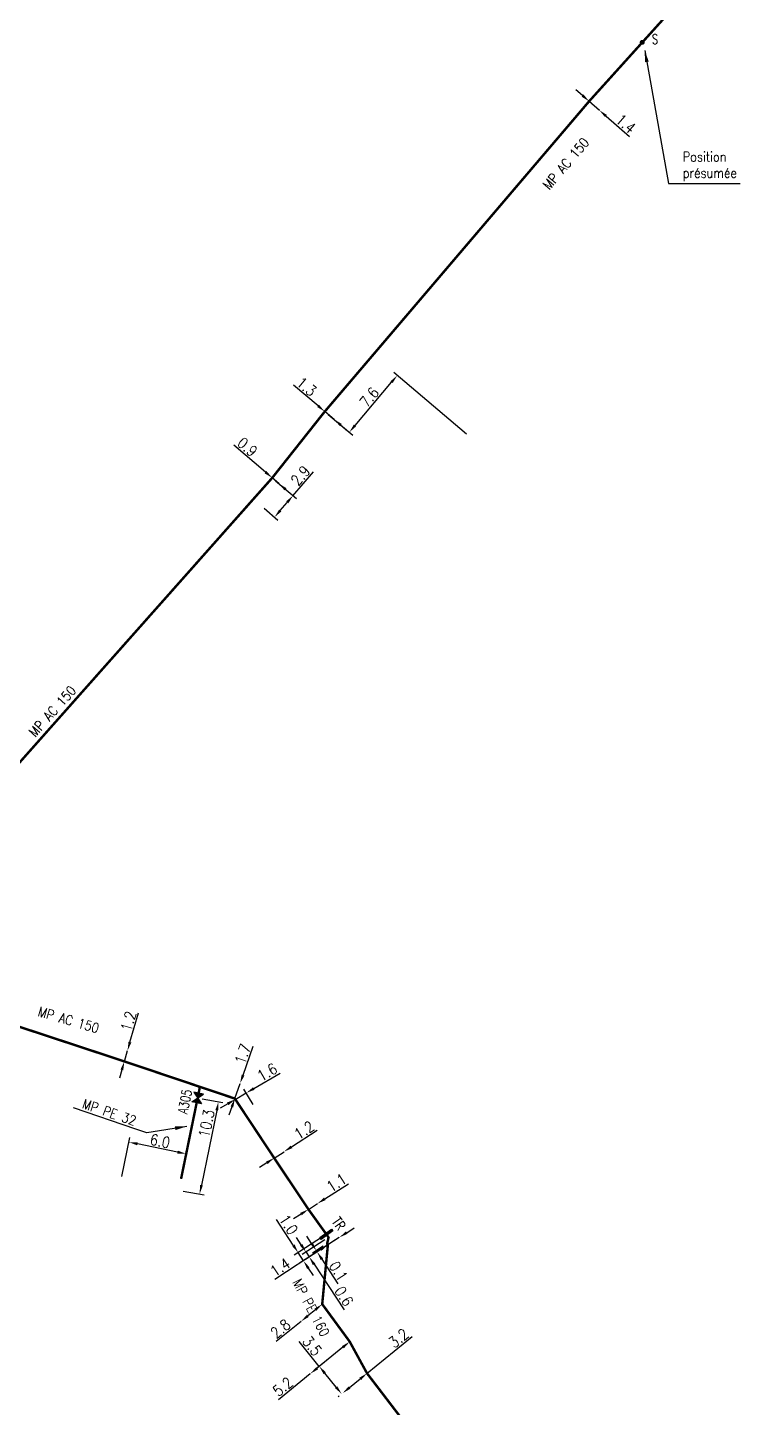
# Model space of a CAD drawing. Header units: millimetres. Extents: x 185000 to 186005, y 127000 to 128000.
# Drawn here: x 185466.6 to 185540.8, y 127606.4 to 127747.8 of the extents above; entities that cross this region are included whole.
import ezdxf
from ezdxf.enums import TextEntityAlignment as Align

# ---------------------------------------------------------------- set-up
doc = ezdxf.new("R2010")
doc.units = ezdxf.units.MM
doc.header["$PDMODE"] = 34
doc.layers.get('0').update_dxf_attribs({"linetype": 'CONTINUOUS'})
doc.layers.get('DEFPOINTS').update_dxf_attribs({"linetype": 'CONTINUOUS'})
for name, color, linetype in [('G_120', 4, 'CONTINUOUS'), ('G_300', 7, 'CONTINUOUS'), ('G_340', 7, 'CONTINUOUS')]:
    doc.layers.add(name, color=color, linetype=linetype)
doc.styles.add('G_ROMANS', font='ROMANS.SHX', dxfattribs={"width": 0.75})
doc.styles.get("Standard").update_dxf_attribs({"font": 'romans.shx', "width": 0.85})
doc.linetypes.add('G_TYPB_AP', pattern='A,5,-0.3,["o",Standard,S=1.5,R=0,X=0,Y=-0.5],-1.65', length=6.95)
doc.linetypes.add('G_TYPB_PE', pattern='A,5,-0.3,["o",Standard,S=1.5,R=0,X=0,Y=-0.5],-1.65', length=6.95)
doc.dimstyles.get("Standard").update_dxf_attribs({"dimtxt": 1.5, "dimasz": 1.2, "dimexe": 0.625, "dimexo": 0.625, "dimgap": 0.25, "dimtad": 1, "dimdec": 1, "dimzin": 0, "dimdsep": 46, "dimtxsty": 'Standard', "dimcen": -0.5, "dimadec": 0, "dimazin": 0, "dimtfac": 1, "dimtdec": 1, "dimtmove": 0, "dimatfit": 3, "dimfxl": 0, "dimtolj": 1, "dimtzin": 0, "dimarcsym": 0})

# ---------------------------------------------------------------- blocks, each defined once
blk = doc.blocks.new('*D152')
at = {"layer": 'DEFPOINTS', "color": 0, "linetype": 'Continuous', "ltscale": 0.5, "transparency": 16777216}
for p in [(185501.33, 127609.94), (185498.85, 127607.92), (185498.85, 127607.92)]:
    blk.add_point(p, dxfattribs=at)
at = {"layer": 'G_120', "color": 0, "linetype": 'Continuous', "lineweight": -2, "ltscale": 0.5, "transparency": 16777216}
for p, q in [((185501.33, 127609.94), (185505.96, 127613.71)), ((185499.54, 127608.49), (185500.63, 127609.37))]:
    blk.add_line(p, q, dxfattribs=at)
at = {"layer": 'G_120', "color": 0, "linetype": 'Continuous', "ltscale": 0.5, "transparency": 16777216}
for points in [[(185500.54, 127609.49), (185500.73, 127609.26), (185501.33, 127609.94)], [(185499.45, 127608.61), (185499.64, 127608.37), (185498.85, 127607.92)]]:
    blk.add_solid(points, dxfattribs=at)
at = {"layer": 'G_120', "color": 0, "linetype": 'Continuous', "ltscale": 0.5, "transparency": 16777216, "insert": (185504.57, 127613.54), "char_height": 1.125, "attachment_point": 5, "rotation": 39.1098}
blk.add_mtext('\\A1;3.2', dxfattribs=at)
blk = doc.blocks.new('*D159')
at = {"layer": 'DEFPOINTS', "color": 0, "linetype": 'Continuous', "ltscale": 0.5, "transparency": 16777216}
for p in [(185499.56, 127613.18), (185498.85, 127607.92), (185498.73, 127607.83)]:
    blk.add_point(p, dxfattribs=at)
at = {"layer": 'G_120', "color": 0, "linetype": 'Continuous', "lineweight": -2, "ltscale": 0.5, "transparency": 16777216}
for p, q in [((185496.44, 127610.65), (185494.37, 127613.19)), ((185499.19, 127612.88), (185496.08, 127610.35)), ((185498.17, 127608.53), (185497.01, 127609.95)), ((185498.48, 127607.63), (185498.37, 127607.54))]:
    blk.add_line(p, q, dxfattribs=at)
at = {"layer": 'G_120', "color": 0, "linetype": 'Continuous', "ltscale": 0.5, "transparency": 16777216}
for points in [[(185497.13, 127610.04), (185496.89, 127609.85), (185496.44, 127610.65)], [(185498.28, 127608.62), (185498.05, 127608.43), (185498.73, 127607.83)]]:
    blk.add_solid(points, dxfattribs=at)
at = {"layer": 'G_120', "color": 0, "linetype": 'Continuous', "ltscale": 0.5, "transparency": 16777216, "insert": (185495.71, 127612.74), "char_height": 1.125, "attachment_point": 5, "rotation": 309.1098}
blk.add_mtext('\\A1;3.5', dxfattribs=at)
blk = doc.blocks.new('*D160')
at = {"layer": 'DEFPOINTS', "color": 0, "linetype": 'Continuous', "ltscale": 0.5, "transparency": 16777216}
for p in [(185499.56, 127613.18), (185495.52, 127609.9), (185495.52, 127609.9)]:
    blk.add_point(p, dxfattribs=at)
at = {"layer": 'G_120', "color": 0, "linetype": 'Continuous', "lineweight": -2, "ltscale": 0.5, "transparency": 16777216}
for p, q in [((185498.86, 127612.61), (185496.22, 127610.47)), ((185495.52, 127609.9), (185492.25, 127607.24))]:
    blk.add_line(p, q, dxfattribs=at)
at = {"layer": 'G_120', "color": 0, "linetype": 'Continuous', "ltscale": 0.5, "transparency": 16777216}
for points in [[(185498.76, 127612.73), (185498.95, 127612.5), (185499.56, 127613.18)], [(185496.13, 127610.58), (185496.32, 127610.35), (185495.52, 127609.9)]]:
    blk.add_solid(points, dxfattribs=at)
at = {"layer": 'G_120', "color": 0, "linetype": 'Continuous', "ltscale": 0.5, "transparency": 16777216, "insert": (185492.7, 127608.57), "char_height": 1.125, "attachment_point": 5, "rotation": 39.1098}
blk.add_mtext('\\A1;5.2', dxfattribs=at)
blk = doc.blocks.new('*D161')
at = {"layer": 'DEFPOINTS', "color": 0, "linetype": 'Continuous', "ltscale": 0.5, "transparency": 16777216}
for p in [(185496.74, 127617.03), (185494.57, 127615.26), (185494.57, 127615.26)]:
    blk.add_point(p, dxfattribs=at)
at = {"layer": 'G_120', "color": 0, "linetype": 'Continuous', "lineweight": -2, "ltscale": 0.5, "transparency": 16777216}
for p, q in [((185496.04, 127616.46), (185495.26, 127615.83)), ((185494.57, 127615.26), (185492.02, 127613.19))]:
    blk.add_line(p, q, dxfattribs=at)
at = {"layer": 'G_120', "color": 0, "linetype": 'Continuous', "ltscale": 0.5, "transparency": 16777216}
for points in [[(185495.95, 127616.57), (185496.13, 127616.34), (185496.74, 127617.03)], [(185495.17, 127615.94), (185495.36, 127615.71), (185494.57, 127615.26)]]:
    blk.add_solid(points, dxfattribs=at)
at = {"layer": 'G_120', "color": 0, "linetype": 'Continuous', "ltscale": 0.5, "transparency": 16777216, "insert": (185492.47, 127614.52), "char_height": 1.125, "attachment_point": 5, "rotation": 39.1098}
blk.add_mtext('\\A1;2.8', dxfattribs=at)
blk = doc.blocks.new('*D162')
at = {"layer": 'DEFPOINTS', "color": 0, "linetype": 'Continuous', "ltscale": 0.5, "transparency": 16777216}
for p in [(185498.49, 127623.86), (185498.49, 127623.86), (185497.32, 127623.1)]:
    blk.add_point(p, dxfattribs=at)
at = {"layer": 'G_120', "color": 0, "linetype": 'Continuous', "lineweight": -2, "ltscale": 0.5, "transparency": 16777216}
for p, q in [((185499.25, 127624.35), (185500, 127624.84)), ((185498.49, 127623.86), (185497.32, 127623.1)), ((185496.56, 127622.61), (185491.87, 127619.55))]:
    blk.add_line(p, q, dxfattribs=at)
at = {"layer": 'G_120', "color": 0, "linetype": 'Continuous', "ltscale": 0.5, "transparency": 16777216}
for points in [[(185499.17, 127624.48), (185499.33, 127624.23), (185498.49, 127623.86)], [(185496.48, 127622.73), (185496.65, 127622.48), (185497.32, 127623.1)]]:
    blk.add_solid(points, dxfattribs=at)
at = {"layer": 'G_120', "color": 0, "linetype": 'Continuous', "ltscale": 0.5, "transparency": 16777216, "insert": (185492.42, 127620.81), "char_height": 1.125, "attachment_point": 5, "rotation": 33.023}
blk.add_mtext('\\A1;1.4', dxfattribs=at)
blk = doc.blocks.new('*D163')
at = {"layer": 'DEFPOINTS', "color": 0, "linetype": 'Continuous', "ltscale": 0.5, "transparency": 16777216}
for p in [(185497.39, 127623.86), (185498.49, 127623.86), (185495.41, 127621.86)]:
    blk.add_point(p, dxfattribs=at)
at = {"layer": 'G_120', "color": 0, "linetype": 'Continuous', "lineweight": -2, "ltscale": 0.5, "transparency": 16777216}
for p, q in [((185494.58, 127623.11), (185494.09, 127623.86)), ((185497, 127623.61), (185494.69, 127622.1)), ((185498.1, 127623.61), (185495.02, 127621.6)), ((185495.08, 127622.36), (185495.41, 127621.86)), ((185495.91, 127621.11), (185499, 127616.43))]:
    blk.add_line(p, q, dxfattribs=at)
at = {"layer": 'G_120', "color": 0, "linetype": 'Continuous', "ltscale": 0.5, "transparency": 16777216}
for points in [[(185494.71, 127623.19), (185494.46, 127623.03), (185495.08, 127622.36)], [(185496.03, 127621.19), (185495.78, 127621.02), (185495.41, 127621.86)]]:
    blk.add_solid(points, dxfattribs=at)
at = {"layer": 'G_120', "color": 0, "linetype": 'Continuous', "ltscale": 0.5, "transparency": 16777216, "insert": (185498.97, 127617.84), "char_height": 1.125, "attachment_point": 5, "rotation": 303.4575}
blk.add_mtext('\\A1;0.6', dxfattribs=at)
blk = doc.blocks.new('*D164')
at = {"layer": 'DEFPOINTS', "color": 0, "ltscale": 0.5, "transparency": 16777216}
for p in [(185497.16, 127624.19), (185498.49, 127623.86), (185494.82, 127621.47)]:
    blk.add_point(p, dxfattribs=at)
at = {"layer": 'G_340', "color": 0, "lineweight": -2, "ltscale": 0.5, "transparency": 16777216}
for p, q in [((185493.78, 127623.06), (185492.06, 127625.69)), ((185496.77, 127623.93), (185493.88, 127622.06)), ((185498.1, 127623.61), (185494.43, 127621.22)), ((185494.82, 127621.47), (185494.27, 127622.31)), ((185495.31, 127620.72), (185495.81, 127619.97))]:
    blk.add_line(p, q, dxfattribs=at)
at = {"layer": 'G_340', "color": 0, "ltscale": 0.5, "transparency": 16777216}
for points in [[(185493.91, 127623.15), (185493.66, 127622.98), (185494.27, 127622.31)], [(185495.44, 127620.8), (185495.19, 127620.64), (185494.82, 127621.47)]]:
    blk.add_solid(points, dxfattribs=at)
at = {"layer": 'G_340', "color": 0, "ltscale": 0.5, "transparency": 16777216, "insert": (185493.3, 127625.17), "char_height": 1.125, "attachment_point": 5, "rotation": 303.1734}
blk.add_mtext('\\A1;1.0', dxfattribs=at)
blk = doc.blocks.new('*D165')
at = {"layer": 'DEFPOINTS', "color": 0, "linetype": 'Continuous', "ltscale": 0.5, "transparency": 16777216}
for p in [(185495.33, 127626.74), (185496.26, 127627.33), (185496.26, 127627.33)]:
    blk.add_point(p, dxfattribs=at)
at = {"layer": 'G_120', "color": 0, "linetype": 'Continuous', "lineweight": -2, "ltscale": 0.5, "transparency": 16777216}
for p, q in [((185497.01, 127627.82), (185499.43, 127629.37)), ((185494.57, 127626.25), (185493.81, 127625.77)), ((185495.33, 127626.74), (185496.26, 127627.33))]:
    blk.add_line(p, q, dxfattribs=at)
at = {"layer": 'G_120', "color": 0, "linetype": 'Continuous', "ltscale": 0.5, "transparency": 16777216}
for points in [[(185496.93, 127627.95), (185497.09, 127627.69), (185496.26, 127627.33)], [(185494.49, 127626.38), (185494.65, 127626.13), (185495.33, 127626.74)]]:
    blk.add_solid(points, dxfattribs=at)
at = {"layer": 'G_120', "color": 0, "linetype": 'Continuous', "ltscale": 0.5, "transparency": 16777216, "insert": (185498.2, 127629.47), "char_height": 1.125, "attachment_point": 5, "rotation": 32.6605}
blk.add_mtext('\\A1;1.1', dxfattribs=at)
blk = doc.blocks.new('*D166')
at = {"layer": 'DEFPOINTS', "color": 0, "linetype": 'Continuous', "ltscale": 0.5, "transparency": 16777216}
for p in [(185491.82, 127632), (185492.83, 127632.65), (185492.83, 127632.65)]:
    blk.add_point(p, dxfattribs=at)
at = {"layer": 'G_120', "color": 0, "linetype": 'Continuous', "lineweight": -2, "ltscale": 0.5, "transparency": 16777216}
for p, q in [((185493.58, 127633.14), (185496.22, 127634.84)), ((185491.82, 127632), (185492.83, 127632.65)), ((185491.07, 127631.51), (185490.31, 127631.02))]:
    blk.add_line(p, q, dxfattribs=at)
at = {"layer": 'G_120', "color": 0, "linetype": 'Continuous', "ltscale": 0.5, "transparency": 16777216}
for points in [[(185490.98, 127631.63), (185491.15, 127631.38), (185491.82, 127632)], [(185493.5, 127633.26), (185493.67, 127633.01), (185492.83, 127632.65)]]:
    blk.add_solid(points, dxfattribs=at)
at = {"layer": 'G_120', "color": 0, "linetype": 'Continuous', "ltscale": 0.5, "transparency": 16777216, "insert": (185494.88, 127634.86), "char_height": 1.125, "attachment_point": 5, "rotation": 32.8703}
blk.add_mtext('\\A1;1.2', dxfattribs=at)
blk = doc.blocks.new('*D167')
at = {"layer": 'DEFPOINTS', "color": 0, "linetype": 'Continuous', "ltscale": 0.5, "transparency": 16777216}
for p in [(185488.33, 127639.65), (185488.33, 127639.65), (185487.79, 127638.09)]:
    blk.add_point(p, dxfattribs=at)
at = {"layer": 'G_120', "color": 0, "linetype": 'Continuous', "lineweight": -2, "ltscale": 0.5, "transparency": 16777216}
for p, q in [((185488.63, 127640.5), (185489.68, 127643.46)), ((185487.79, 127638.09), (185488.33, 127639.65)), ((185487.49, 127637.24), (185487.19, 127636.39))]:
    blk.add_line(p, q, dxfattribs=at)
at = {"layer": 'G_120', "color": 0, "linetype": 'Continuous', "ltscale": 0.5, "transparency": 16777216}
for points in [[(185488.49, 127640.55), (185488.78, 127640.45), (185488.33, 127639.65)], [(185487.35, 127637.29), (185487.63, 127637.19), (185487.79, 127638.09)]]:
    blk.add_solid(points, dxfattribs=at)
at = {"layer": 'G_120', "color": 0, "linetype": 'Continuous', "ltscale": 0.5, "transparency": 16777216, "insert": (185488.6, 127642.65), "char_height": 1.125, "attachment_point": 5, "rotation": 70.5985}
blk.add_mtext('\\A1;1.7', dxfattribs=at)
blk = doc.blocks.new('*D168')
at = {"layer": 'DEFPOINTS', "color": 0, "linetype": 'Continuous', "ltscale": 0.5, "transparency": 16777216}
for p in [(185487.79, 127638.09), (185488.96, 127638.67), (185489.88, 127637.09)]:
    blk.add_point(p, dxfattribs=at)
at = {"layer": 'G_120', "color": 0, "linetype": 'Continuous', "lineweight": -2, "ltscale": 0.5, "transparency": 16777216}
for p, q in [((185489.73, 127639.12), (185492.44, 127640.71)), ((185489.65, 127637.5), (185488.72, 127639.07)), ((185487.84, 127638.01), (185488.96, 127638.67)), ((185488.02, 127637.69), (185488.07, 127637.6)), ((185487.06, 127637.55), (185486.28, 127637.1))]:
    blk.add_line(p, q, dxfattribs=at)
at = {"layer": 'G_120', "color": 0, "linetype": 'Continuous', "ltscale": 0.5, "transparency": 16777216}
for points in [[(185489.66, 127639.25), (185489.81, 127638.99), (185488.96, 127638.67)], [(185486.98, 127637.68), (185487.14, 127637.42), (185487.84, 127638.01)]]:
    blk.add_solid(points, dxfattribs=at)
at = {"layer": 'G_120', "color": 0, "linetype": 'Continuous', "ltscale": 0.5, "transparency": 16777216, "insert": (185491.1, 127640.79), "char_height": 1.125, "attachment_point": 5, "rotation": 30.4423}
blk.add_mtext('\\A1;1.6', dxfattribs=at)
blk = doc.blocks.new('*D169')
at = {"layer": 'DEFPOINTS', "color": 0, "linetype": 'Continuous', "ltscale": 0.5, "transparency": 16777216}
for p in [(185476.47, 127641.9), (185476.8, 127643.01), (185476.8, 127643.01)]:
    blk.add_point(p, dxfattribs=at)
at = {"layer": 'G_120', "color": 0, "linetype": 'Continuous', "lineweight": -2, "ltscale": 0.5, "transparency": 16777216}
for p, q in [((185477.05, 127643.87), (185477.93, 127646.89)), ((185476.47, 127641.9), (185476.8, 127643.01)), ((185476.22, 127641.03), (185475.97, 127640.17))]:
    blk.add_line(p, q, dxfattribs=at)
at = {"layer": 'G_120', "color": 0, "linetype": 'Continuous', "ltscale": 0.5, "transparency": 16777216}
for points in [[(185476.9, 127643.92), (185477.19, 127643.83), (185476.8, 127643.01)], [(185476.08, 127641.07), (185476.36, 127640.99), (185476.47, 127641.9)]]:
    blk.add_solid(points, dxfattribs=at)
at = {"layer": 'G_120', "color": 0, "linetype": 'Continuous', "ltscale": 0.5, "transparency": 16777216, "insert": (185476.89, 127646.02), "char_height": 1.125, "attachment_point": 5, "rotation": 73.7522}
blk.add_mtext('\\A1;1.2', dxfattribs=at)
blk = doc.blocks.new('G_340_16')
at = {"linetype": 'Continuous'}
blk.add_hatch(color=0, dxfattribs=at).paths.add_polyline_path([(0.12, 0.75), (-0.12, 0.75), (-0.12, -0.75), (0.12, -0.75)])
at = {"color": 0, "linetype": 'Continuous'}
blk.add_lwpolyline([(-0.12, 0.75), (0.12, 0.75), (0.12, -0.75), (-0.12, -0.75)], close=True, dxfattribs=at)
at = {"color": 0, "linetype": 'Continuous', "width": 0.75}
for tag, height, flags, p in [('TR', 1, 8, (0, 2.15)), ('DEF_LEG', 1.2, 3, (0, -5)), ('DEF_COUP', 1.2, 3, (0, -7.5)), ('DEF_TYPE', 1.2, 3, (0, -10))]:
    blk.add_attdef(tag, text='', height=height, dxfattribs=dict(at, flags=flags)).set_placement(p, align=Align.MIDDLE)
blk = doc.blocks.new('*D189')
at = {"layer": 'DEFPOINTS', "color": 0, "linetype": 'Continuous', "ltscale": 0.5, "transparency": 16777216}
for p in [(185476.93, 127633.63), (185482.81, 127632.43), (185476.12, 127629.64)]:
    blk.add_point(p, dxfattribs=at)
at = {"layer": 'G_120', "color": 0, "linetype": 'Continuous', "lineweight": -2, "ltscale": 0.5, "transparency": 16777216}
for p, q in [((185476.21, 127630.1), (185477.02, 127634.09)), ((185481.93, 127632.61), (185477.81, 127633.45))]:
    blk.add_line(p, q, dxfattribs=at)
at = {"layer": 'G_120', "color": 0, "linetype": 'Continuous', "ltscale": 0.5, "transparency": 16777216}
for points in [[(185477.84, 127633.59), (185477.78, 127633.3), (185476.93, 127633.63)], [(185481.96, 127632.75), (185481.9, 127632.46), (185482.81, 127632.43)]]:
    blk.add_solid(points, dxfattribs=at)
at = {"layer": 'G_120', "color": 0, "linetype": 'Continuous', "ltscale": 0.5, "transparency": 16777216, "insert": (185480.13, 127633.74), "char_height": 1.125, "attachment_point": 5, "rotation": 348.4688}
blk.add_mtext('\\A1;6.0', dxfattribs=at)
blk = doc.blocks.new('*D190')
at = {"layer": 'DEFPOINTS', "color": 0, "transparency": 16777216}
for p in [(185483.98, 127638.15), (185482.05, 127628.71), (185484.19, 127628.32)]:
    blk.add_point(p, dxfattribs=at)
at = {"layer": 'G_300', "color": 0, "lineweight": -2, "transparency": 16777216}
for p, q in [((185484.44, 127638.06), (185486.57, 127637.68)), ((185485.93, 127636.88), (185484.37, 127629.21)), ((185482.51, 127628.62), (185484.65, 127628.24))]:
    blk.add_line(p, q, dxfattribs=at)
at = {"layer": 'G_300', "color": 0, "transparency": 16777216}
for points in [[(185485.79, 127636.91), (185486.08, 127636.85), (185486.11, 127637.76)], [(185484.22, 127629.24), (185484.51, 127629.18), (185484.19, 127628.32)]]:
    blk.add_solid(points, dxfattribs=at)
at = {"layer": 'G_300', "color": 0, "transparency": 16777216, "insert": (185484.89, 127635.53), "char_height": 1.125, "attachment_point": 5, "rotation": 78.4688}
blk.add_mtext('\\A1;10.3', dxfattribs=at)
blk = doc.blocks.new('G_300_04')
at = {"linetype": 'Continuous'}
h = blk.add_hatch(color=0, dxfattribs=at)
h.paths.add_polyline_path([(-0.5, 0.5), (-0.5, -0.5), (0, 0)])
h.paths.add_polyline_path([(0.5, 0.5), (0, 0), (0.5, -0.5)])
at = {"color": 0, "linetype": 'Continuous', "flags": 128}
blk.add_lwpolyline([(-0.5, -0.5), (0.5, 0.5), (0.5, -0.5), (-0.5, 0.5)], close=True, dxfattribs=at)
at = {"color": 0, "linetype": 'Continuous', "width": 0.75}
blk.add_attdef('NUM', text='', height=1, dxfattribs=at).set_placement((0, 1.78), align=Align.MIDDLE_CENTER)
at = {"color": 0, "linetype": 'Continuous', "width": 0.75, "flags": 3}
for tag, p in [('DEF_LEG', (0, -5)), ('DEF_COUP', (0, -7.5)), ('DEF_TYPE', (0, -10))]:
    blk.add_attdef(tag, text='', height=1.2, dxfattribs=at).set_placement(p, align=Align.MIDDLE)
blk = doc.blocks.new('*D195')
at = {"layer": 'DEFPOINTS', "color": 0, "linetype": 'Continuous', "ltscale": 0.5, "transparency": 16777216}
for p in [(185491.62, 127701.69), (185490.44, 127698.88), (185491.86, 127697.66)]:
    blk.add_point(p, dxfattribs=at)
at = {"layer": 'G_120', "color": 0, "linetype": 'Continuous', "lineweight": -2, "ltscale": 0.5, "transparency": 16777216}
for p, q in [((185491.97, 127701.38), (185494.1, 127699.56)), ((185493.74, 127699.86), (185495.85, 127702.32)), ((185490.79, 127698.57), (185492.21, 127697.36)), ((185492.44, 127698.34), (185493.16, 127699.18))]:
    blk.add_line(p, q, dxfattribs=at)
at = {"layer": 'G_120', "color": 0, "linetype": 'Continuous', "ltscale": 0.5, "transparency": 16777216}
for points in [[(185493.04, 127699.28), (185493.27, 127699.08), (185493.74, 127699.86)], [(185492.33, 127698.44), (185492.56, 127698.25), (185491.86, 127697.66)]]:
    blk.add_solid(points, dxfattribs=at)
at = {"layer": 'G_120', "color": 0, "linetype": 'Continuous', "ltscale": 0.5, "transparency": 16777216, "insert": (185494.52, 127701.92), "char_height": 1.125, "attachment_point": 5, "rotation": 49.3938}
blk.add_mtext('\\A1;2.9', dxfattribs=at)
blk = doc.blocks.new('*D196')
at = {"layer": 'DEFPOINTS', "color": 0, "linetype": 'Continuous', "ltscale": 0.5, "transparency": 16777216}
for p in [(185491.62, 127701.69), (185492.3, 127701.1), (185492.3, 127701.1)]:
    blk.add_point(p, dxfattribs=at)
at = {"layer": 'G_120', "color": 0, "linetype": 'Continuous', "lineweight": -2, "ltscale": 0.5, "transparency": 16777216}
for p, q in [((185490.93, 127702.27), (185487.7, 127705.04)), ((185492.3, 127701.1), (185491.62, 127701.69)), ((185492.98, 127700.52), (185493.67, 127699.93))]:
    blk.add_line(p, q, dxfattribs=at)
at = {"layer": 'G_120', "color": 0, "linetype": 'Continuous', "ltscale": 0.5, "transparency": 16777216}
for points in [[(185491.03, 127702.39), (185490.83, 127702.16), (185491.62, 127701.69)], [(185493.08, 127700.63), (185492.88, 127700.4), (185492.3, 127701.1)]]:
    blk.add_solid(points, dxfattribs=at)
at = {"layer": 'G_120', "color": 0, "linetype": 'Continuous', "ltscale": 0.5, "transparency": 16777216, "insert": (185489.08, 127704.85), "char_height": 1.125, "attachment_point": 5, "rotation": 319.3938}
blk.add_mtext('\\A1;0.9', dxfattribs=at)
blk = doc.blocks.new('*D197')
at = {"layer": 'DEFPOINTS', "color": 0, "linetype": 'Continuous', "ltscale": 0.5, "transparency": 16777216}
for p in [(185504.42, 127712.17), (185497, 127708.48), (185511.89, 127705.87)]:
    blk.add_point(p, dxfattribs=at)
at = {"layer": 'G_120', "color": 0, "linetype": 'Continuous', "lineweight": -2, "ltscale": 0.5, "transparency": 16777216}
for p, q in [((185500.1, 127707.05), (185503.84, 127711.49)), ((185511.53, 127706.17), (185504.06, 127712.48)), ((185497.36, 127708.18), (185499.87, 127706.06))]:
    blk.add_line(p, q, dxfattribs=at)
at = {"layer": 'G_120', "color": 0, "linetype": 'Continuous', "ltscale": 0.5, "transparency": 16777216}
for points in [[(185503.72, 127711.58), (185503.95, 127711.39), (185504.42, 127712.17)], [(185499.98, 127707.15), (185500.21, 127706.96), (185499.52, 127706.36)]]:
    blk.add_solid(points, dxfattribs=at)
at = {"layer": 'G_120', "color": 0, "linetype": 'Continuous', "ltscale": 0.5, "transparency": 16777216, "insert": (185501.56, 127709.95), "char_height": 1.125, "attachment_point": 5, "rotation": 49.8526}
blk.add_mtext('\\A1;7.6', dxfattribs=at)
blk = doc.blocks.new('*D198')
at = {"layer": 'DEFPOINTS', "color": 0, "linetype": 'Continuous', "ltscale": 0.5, "transparency": 16777216}
for p in [(185497, 127708.48), (185497.96, 127707.68), (185497.96, 127707.68)]:
    blk.add_point(p, dxfattribs=at)
at = {"layer": 'G_120', "color": 0, "linetype": 'Continuous', "lineweight": -2, "ltscale": 0.5, "transparency": 16777216}
for p, q in [((185496.32, 127709.06), (185493.79, 127711.19)), ((185497.96, 127707.68), (185497, 127708.48)), ((185498.65, 127707.1), (185499.34, 127706.52))]:
    blk.add_line(p, q, dxfattribs=at)
at = {"layer": 'G_120', "color": 0, "linetype": 'Continuous', "ltscale": 0.5, "transparency": 16777216}
for points in [[(185496.41, 127709.18), (185496.22, 127708.95), (185497, 127708.48)], [(185498.74, 127707.21), (185498.55, 127706.98), (185497.96, 127707.68)]]:
    blk.add_solid(points, dxfattribs=at)
at = {"layer": 'G_120', "color": 0, "linetype": 'Continuous', "ltscale": 0.5, "transparency": 16777216, "insert": (185495.13, 127711.04), "char_height": 1.125, "attachment_point": 5, "rotation": 319.8526}
blk.add_mtext('\\A1;1.3', dxfattribs=at)
blk = doc.blocks.new('*D199')
at = {"layer": 'DEFPOINTS', "color": 0, "linetype": 'Continuous', "ltscale": 0.5, "transparency": 16777216}
for p in [(185524.08, 127740.27), (185525.13, 127739.35), (185525.13, 127739.35)]:
    blk.add_point(p, dxfattribs=at)
at = {"layer": 'G_120', "color": 0, "linetype": 'Continuous', "lineweight": -2, "ltscale": 0.5, "transparency": 16777216}
for p, q in [((185523.4, 127740.87), (185522.72, 127741.46)), ((185524.08, 127740.27), (185525.13, 127739.35)), ((185525.81, 127738.76), (185528.21, 127736.66))]:
    blk.add_line(p, q, dxfattribs=at)
at = {"layer": 'G_120', "color": 0, "linetype": 'Continuous', "ltscale": 0.5, "transparency": 16777216}
for points in [[(185523.5, 127740.98), (185523.3, 127740.75), (185524.08, 127740.27)], [(185525.91, 127738.87), (185525.71, 127738.65), (185525.13, 127739.35)]]:
    blk.add_solid(points, dxfattribs=at)
at = {"layer": 'G_120', "color": 0, "linetype": 'Continuous', "ltscale": 0.5, "transparency": 16777216, "insert": (185527.84, 127737.98), "char_height": 1.125, "attachment_point": 5, "rotation": 318.8136}
blk.add_mtext('\\A1;1.4', dxfattribs=at)
blk = doc.blocks.new('G_300_11')
at = {"color": 0, "linetype": 'Continuous', "const_width": 0.248, "flags": 128}
blk.add_lwpolyline([(-0.13, 0, 1), (0.13, 0, 1)], format="xyb", close=True, dxfattribs=at)
at = {"linetype": 'Continuous', "style": 'G_ROMANS', "width": 0.75}
blk.add_attdef('S', text='', height=1, dxfattribs=at).set_placement((0, 1.35), align=Align.MIDDLE_CENTER)
at = {"color": 0, "linetype": 'Continuous', "width": 0.75, "flags": 3}
for tag, p in [('DEF_LEG', (0, -5)), ('DEF_COUP', (0, -7.5)), ('DEF_TYPE', (0, -10))]:
    blk.add_attdef(tag, text='', height=1.2, dxfattribs=at).set_placement(p, align=Align.MIDDLE)
blk = doc.blocks.new('*D583')
at = {"layer": 'DEFPOINTS', "color": 0, "linetype": 'Continuous', "ltscale": 0.5, "transparency": 16777216}
for p in [(185498.49, 127623.86), (185496.22, 127622.38), (185497.24, 127623.21)]:
    blk.add_point(p, dxfattribs=at)
at = {"layer": 'G_120', "color": 0, "linetype": 'Continuous', "lineweight": -2, "ltscale": 0.5, "transparency": 16777216}
for p, q in [((185495.65, 127623.25), (185495.16, 127624.01)), ((185498.1, 127623.61), (185495.83, 127622.13)), ((185496.84, 127622.96), (185495.75, 127622.24)), ((185496.14, 127622.5), (185496.22, 127622.38)), ((185496.71, 127621.63), (185498.35, 127619.11))]:
    blk.add_line(p, q, dxfattribs=at)
at = {"layer": 'G_120', "color": 0, "linetype": 'Continuous', "ltscale": 0.5, "transparency": 16777216}
for points in [[(185495.78, 127623.34), (185495.53, 127623.17), (185496.14, 127622.5)], [(185496.83, 127621.71), (185496.58, 127621.55), (185496.22, 127622.38)]]:
    blk.add_solid(points, dxfattribs=at)
at = {"layer": 'G_120', "color": 0, "linetype": 'Continuous', "ltscale": 0.5, "transparency": 16777216, "insert": (185498.4, 127620.4), "char_height": 1.125, "attachment_point": 5, "rotation": 303.023}
blk.add_mtext('\\A1;0.1', dxfattribs=at)

msp = doc.modelspace()

# ---------------------------------------------------------------- linework, layer by layer
at = {"layer": 'G_120', "linetype": 'G_TYPB_AP', "ltscale": 0.5}
msp.add_lwpolyline([(185454.96, 127659.7, 0.25, 0.25, 0), (185455.88, 127660.76, 0.25, 0.25, 0), (185461.6, 127667.86, 0.25, 0.25, 0), (185491.62, 127701.69, 0.25, 0.25, 0), (185497, 127708.48, 0.25, 0.25, 0), (185524.08, 127740.27, 0.25, 0.25, 0), (185538.06, 127755.76, 0.25, 0.25, 0), (185541.45, 127759.75, 0.25, 0.25, 0), (185544.85, 127763.24, 0.25, 0.25, 0), (185557.79, 127775.75, 0.25, 0.25, 0), (185565.19, 127782.97, 0.25, 0.25, 0), (185574.65, 127793.6, 0.25, 0.25, 0), (185599.76, 127818.19, 0.25, 0.25, 0), (185608.82, 127826.77, 0.25, 0.25, 0), (185617.96, 127835.33, 0.25, 0.25, 0), (185627.1, 127843.55, 0.25, 0.25, 0), (185636.34, 127851.48, 0.25, 0.25, 0), (185645.81, 127859.94, 0.25, 0.25, 0), (185653.45, 127866.22, 0.25, 0.25, 0), (185661.92, 127872.74, 0.25, 0.25, 0)], format="xyseb", dxfattribs=at)
at = {"layer": 'G_120', "linetype": 'G_TYPB_AP', "ltscale": 0.5, "flags": 128}
msp.add_lwpolyline([(185453.2, 127652.79, 0.25, 0.25, 0), (185455.29, 127651.54, 0.25, 0.25, 0), (185465.04, 127645.67, 0.25, 0.25, 0), (185476.47, 127641.9, 0.25, 0.25, 0), (185487.79, 127638.09, 0.25, 0.25, 0), (185487.84, 127638.01, 0.25, 0.25, 0), (185491.82, 127632, 0.25, 0.25, 0), (185495.33, 127626.74, 0.25, 0.25, 0), (185497.16, 127624.19, 0, 0, 0)], format="xyseb", dxfattribs=at)
at = {"layer": 'G_120', "linetype": 'G_TYPB_PE', "ltscale": 0.5, "const_width": 0.25, "flags": 128}
for points in [[(185484.08, 127638.64), (185484.21, 127639.29)], [(185482.28, 127629.86), (185483.88, 127637.66)]]:
    msp.add_lwpolyline(points, dxfattribs=at)
at = {"layer": 'G_120', "linetype": 'G_TYPB_PE', "ltscale": 0.5}
msp.add_lwpolyline([(185497.16, 127624.19, 0.25, 0.25, 0), (185497.39, 127623.86, 0.25, 0.25, 0), (185497.24, 127623.21, 0.25, 0.25, 0), (185497.32, 127623.1, 0.25, 0.25, 0), (185496.74, 127617.03, 0.25, 0.25, 0), (185499.56, 127613.18, 0.25, 0.25, 0), (185501.33, 127609.94, 0.25, 0.25, 0), (185505.46, 127604.54, 0.25, 0.25, 0), (185507.33, 127601.78, 0.25, 0.25, 0), (185512.75, 127594.56, 0.25, 0.25, 0), (185518.33, 127587.89, 0.25, 0.25, 0), (185521.92, 127583.66, 0.25, 0.25, 0), (185525.61, 127577.25, 0.25, 0.25, 0), (185526.43, 127576.75, 0.25, 0.25, 0), (185527.24, 127575.41, 0, 0, 0)], format="xyseb", dxfattribs=at)

# ---------------------------------------------------------------- block references
at = {"layer": 'G_300', "ltscale": 0.5}
ref = msp.add_blockref('G_300_11', (185529.52, 127746.31), dxfattribs=dict(at, rotation=284.4575120581413))
ref.add_attrib('S', 'S', dxfattribs={"layer": '0', "linetype": 'Continuous', "height": 1, "style": 'G_ROMANS', "width": 0.75}).set_placement((185530.83, 127746.64), align=Align.MIDDLE_CENTER)
at = {"layer": 'G_300'}
ref = msp.add_blockref('G_300_04', (185483.98, 127638.15), dxfattribs=dict(at, rotation=258.468797626659))
ref.add_attrib('NUM', 'A305', dxfattribs={"layer": '0', "color": 0, "linetype": 'Continuous', "height": 1, "rotation": 78.4688, "style": 'G_ROMANS', "width": 0.75}).set_placement((185482.67, 127637.78), align=Align.MIDDLE)
at = {"layer": 'G_340', "ltscale": 0.5}
ref = msp.add_blockref('G_340_16', (185497.16, 127624.19), dxfattribs=dict(at, rotation=305.618473133839))
ref.add_attrib('TR', 'TR', dxfattribs={"layer": '0', "color": 0, "linetype": 'Continuous', "height": 1, "rotation": 305.6185, "width": 0.75, "flags": 8}).set_placement((185498.44, 127625.28), align=Align.MIDDLE)

# ---------------------------------------------------------------- texts
at = {"layer": 'G_120', "linetype": 'G_TYPB_PE', "width": 0.85}
for rotation, p in [(49.5825, (185521.7, 127733.88)), (48.1187, (185469.1, 127677.77))]:
    msp.add_text('MP AC 150', height=1, rotation=rotation, dxfattribs=at).set_placement(p, align=Align.MIDDLE)
at = {"layer": 'G_120', "linetype": 'Continuous', "width": 0.85}
msp.add_text('MP AC 150', height=1, rotation=343.7838, dxfattribs=at).set_placement((185470.76, 127646.15), align=Align.MIDDLE)
at = {"layer": 'G_120', "linetype": 'Continuous', "char_height": 1, "attachment_point": 6}
for s, insert, rotation in [('MP PE 32', (185477.64, 127635.76), 341.0827), ('MP PE 160', (185497.1, 127613.82), 297.7121)]:
    msp.add_mtext(s, dxfattribs=dict(at, insert=insert, rotation=rotation))
at = {"layer": 'G_300', "linetype": 'Continuous', "insert": (185533.67, 127733.6), "char_height": 1, "attachment_point": 4}
msp.add_mtext('Position\\Pprésumée', dxfattribs=at)

# ---------------------------------------------------------------- dimensions: what is measured, and where the dimension line sits
at = {"layer": 'G_120', "linetype": 'Continuous', "ltscale": 0.5}
for base, p1, p2, angle, picture, middle in [((185525.13, 127739.35), (185524.08, 127740.27), (185525.13, 127739.35), 138.8136, '*D199', (185527.35, 127737.41)), ((185497.96, 127707.68), (185497, 127708.48), (185497.96, 127707.68), 139.8526, '*D198', (185494.65, 127710.47)), ((185504.42, 127712.17), (185497, 127708.48), (185511.89, 127705.87), 229.8526, '*D197', (185502.13, 127709.46)), ((185492.3, 127701.1), (185491.62, 127701.69), (185492.3, 127701.1), 139.3938, '*D196', (185488.59, 127704.28)), ((185491.86, 127697.66), (185491.62, 127701.69), (185490.44, 127698.88), 49.3938, '*D195', (185495.09, 127701.43)), ((185476.8, 127643.01), (185476.47, 127641.9), (185476.8, 127643.01), 253.7522, '*D169', (185477.61, 127645.81)), ((185488.335, 127639.648), (185487.7869, 127638.0917), (185488.335, 127639.648), 250.5985, '*D167', (185489.3053, 127642.4031)), ((185492.83, 127632.65), (185491.82, 127632), (185492.83, 127632.65), 212.8703, '*D166', (185495.28, 127634.23)), ((185476.93, 127633.63), (185482.81, 127632.43), (185476.12, 127629.64), 348.4688, '*D189', (185479.98, 127633)), ((185496.26, 127627.33), (185495.33, 127626.74), (185496.26, 127627.33), 212.6605, '*D165', (185498.6, 127628.84)), ((185498.49, 127623.86), (185497.32, 127623.1), (185498.49, 127623.86), 213.023, '*D162', (185492.82, 127620.18)), ((185495.41, 127621.86), (185497.39, 127623.86), (185498.49, 127623.86), 123.4575, '*D163', (185498.34, 127617.42)), ((185496.22, 127622.38), (185497.24, 127623.21), (185498.49, 127623.86), 123.023, '*D583', (185497.77, 127619.99)), ((185494.57, 127615.26), (185496.74, 127617.03), (185494.57, 127615.26), 39.1098, '*D161', (185492.94, 127613.94)), ((185498.85, 127607.92), (185501.33, 127609.94), (185498.85, 127607.92), 39.1098, '*D152', (185505.04, 127612.96)), ((185495.52, 127609.9), (185499.56, 127613.18), (185495.52, 127609.9), 39.1098, '*D160', (185493.17, 127607.99))]:
    dim = msp.add_linear_dim(base=base, p1=p1, p2=p2, angle=angle, dimstyle='Standard', override={"dimscale": 0.75}, dxfattribs=at)
    dim.commit()
    dim.dimension.update_dxf_attribs({"geometry": picture, "text_midpoint": middle, "dimtype": 160})
for base, p1, p2, angle, text, picture, middle in [((185488.96, 127638.67), (185487.79, 127638.09), (185489.88, 127637.09), 210.4423, '1.6', '*D168', (185491.48, 127640.15)), ((185498.73, 127607.83), (185499.56, 127613.18), (185498.85, 127607.92), 129.1098, '3.5', '*D159', (185495.13, 127612.27))]:
    dim = msp.add_linear_dim(base=base, p1=p1, p2=p2, angle=angle, text=text, dimstyle='Standard', override={"dimscale": 0.75}, dxfattribs=at)
    dim.commit()
    dim.dimension.update_dxf_attribs({"geometry": picture, "text_midpoint": middle, "dimtype": 160})
at = {"layer": 'G_300'}
dim = msp.add_linear_dim(base=(185484.19, 127628.32), p1=(185483.98, 127638.15), p2=(185482.05, 127628.71), angle=78.4688, text='10.3', dimstyle='Standard', override={"dimscale": 0.75}, dxfattribs=at)
dim.commit()
dim.dimension.update_dxf_attribs({"geometry": '*D190', "text_midpoint": (185485.63, 127635.38), "dimtype": 160})
at = {"layer": 'G_340', "ltscale": 0.5}
dim = msp.add_linear_dim(base=(185494.82, 127621.47), p1=(185497.16, 127624.19), p2=(185498.49, 127623.86), angle=123.1734, dimstyle='Standard', override={"dimscale": 0.75}, dxfattribs=at)
dim.commit()
dim.dimension.update_dxf_attribs({"geometry": '*D164', "text_midpoint": (185492.67, 127624.76), "dimtype": 160})

# ---------------------------------------------------------------- leaders
at = {"layer": 'G_120', "linetype": 'Continuous', "annotation_type": 0, "has_hookline": 1, "hookline_direction": 1, "text_width": 6.48, "horizontal_direction": (0.945988, -0.324203, 0)}
msp.add_leader([(185482.86, 127635.24), (185478.77, 127634.58), (185477.64, 127634.97)], dimstyle='Standard', dxfattribs=at)
at = {"layer": 'G_300', "linetype": 'Continuous', "annotation_type": 0, "has_hookline": 1, "hookline_direction": 0, "text_width": 5.87}
msp.add_leader([(185529.78, 127745.49), (185532.22, 127731.85), (185533.42, 127731.85)], dimstyle='Standard', dxfattribs=at)

doc.saveas('drawing.dxf')
